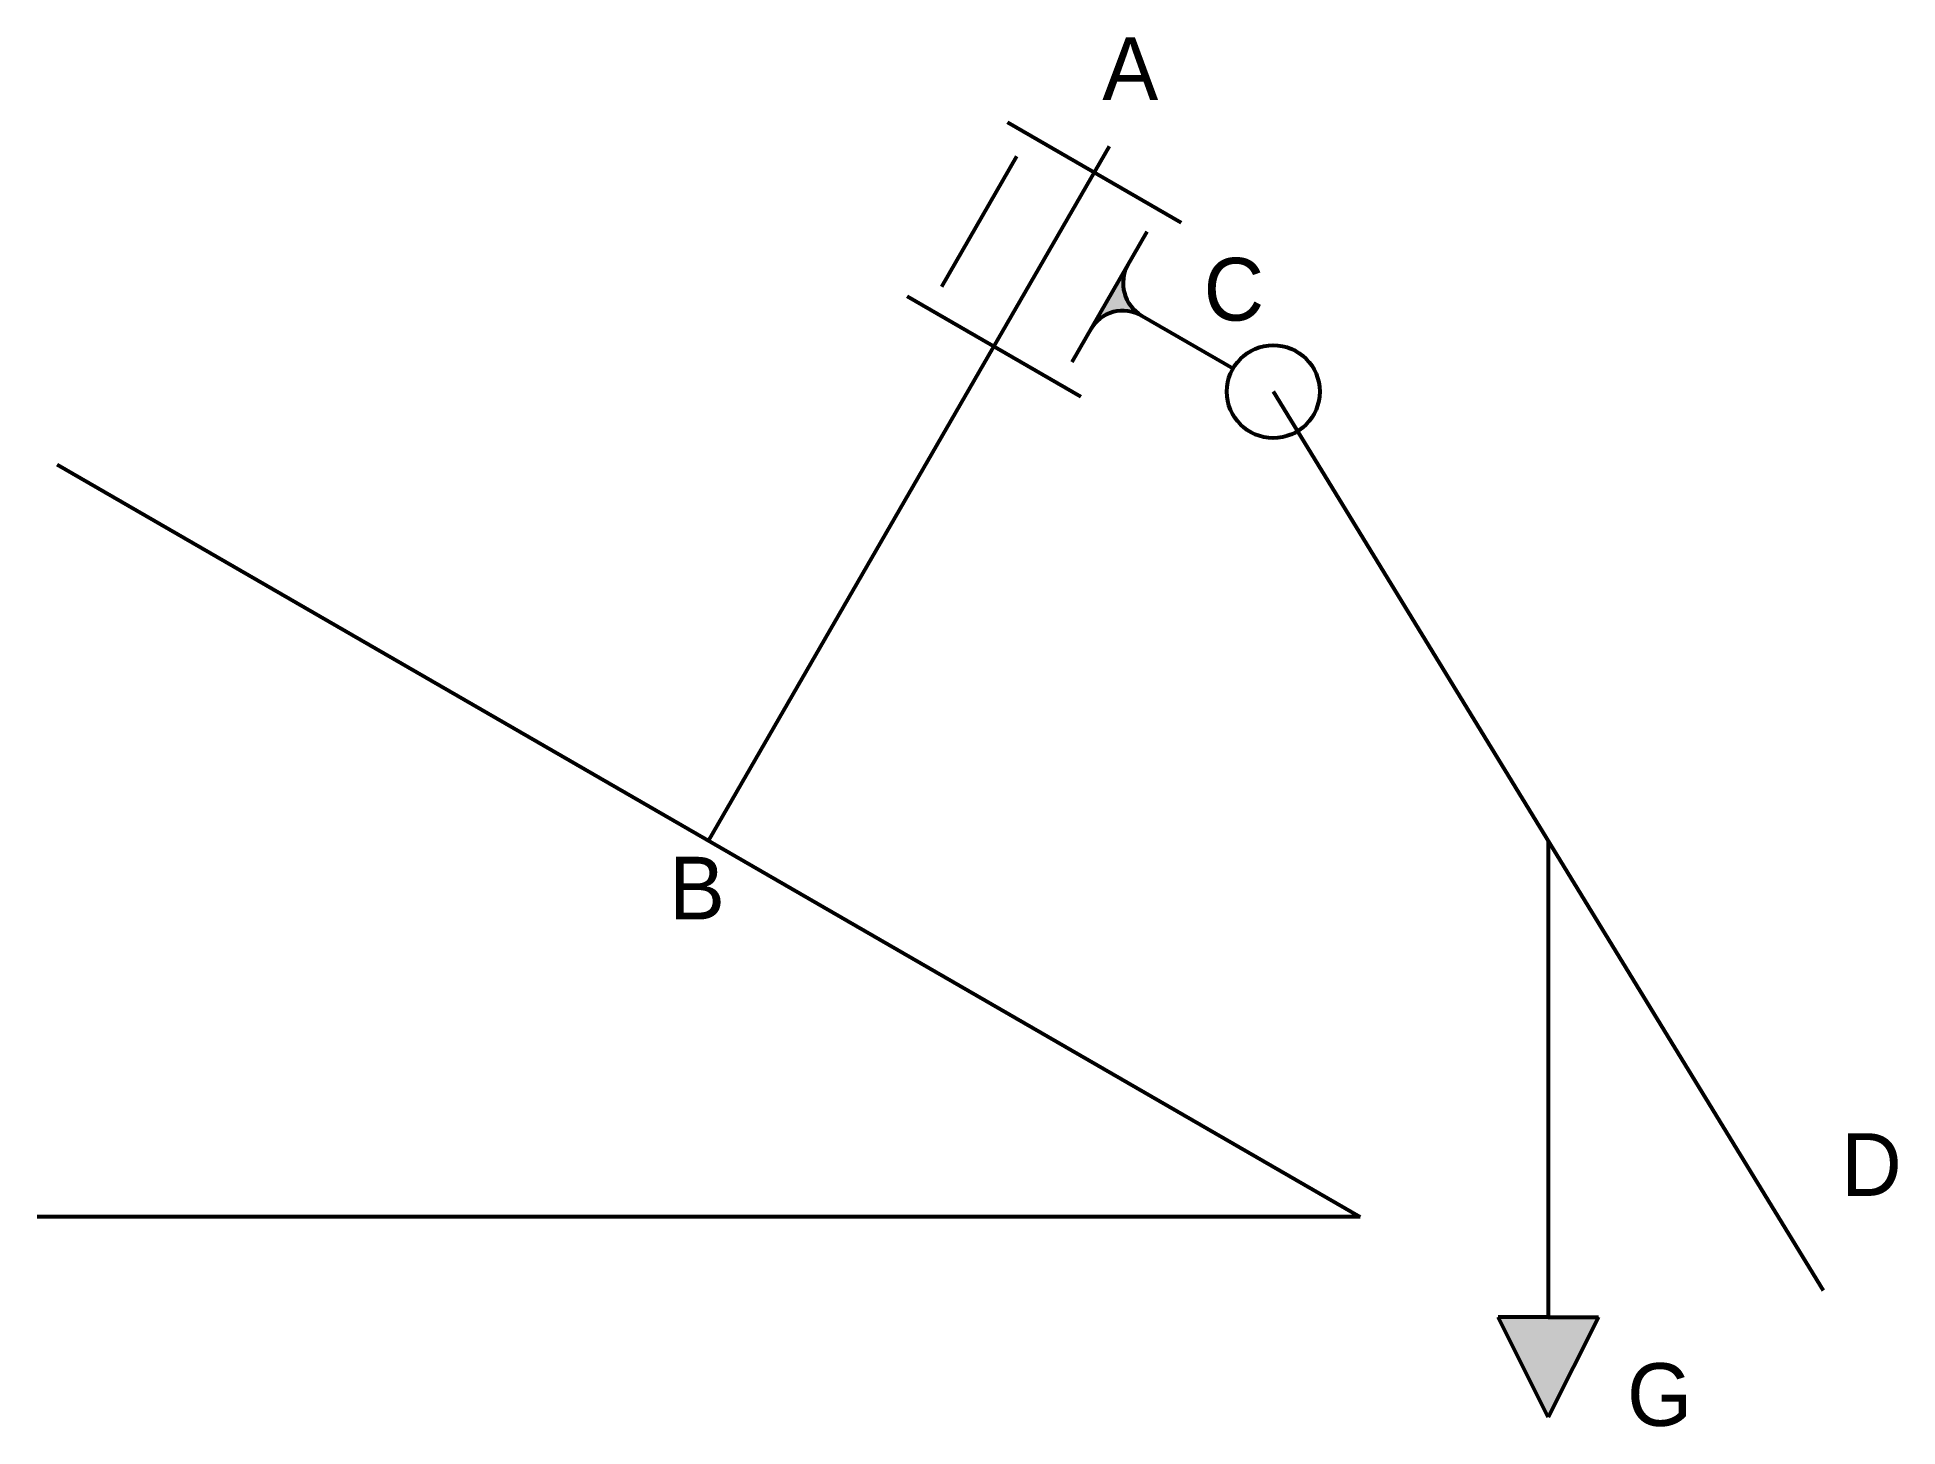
# Model space of a CAD drawing. Header units: millimetres. Extents: x 316.2 to 390.4, y 125.3 to 180.7.
import ezdxf

# ---------------------------------------------------------------- set-up
doc = ezdxf.new("R2010")
doc.units = ezdxf.units.MM

msp = doc.modelspace()

# ---------------------------------------------------------------- hatches: boundary and pattern name
at = {"lineweight": 53}
h = msp.add_hatch(color=256, dxfattribs=at)
h.set_gradient(color2=(0, 0, 0), tint=1)
h.paths.add_polyline_path([(358.162, 169.046, -0.414214), (360.211, 169.595, -0.414214), (359.662, 171.644)])
h = msp.add_hatch(color=256)
h.set_gradient(color2=(0, 0, 0), tint=1)
h.paths.add_polyline_path([(378.417, 129.666), (376.417, 129.666), (374.417, 129.666), (376.417, 125.666)])

# ---------------------------------------------------------------- linework, layer by layer
for p, q in [((354.85, 177.309), (361.778, 173.309)), ((358.91, 176.341), (342.931, 148.664)), ((355.216, 175.943), (352.216, 170.747)), ((360.412, 172.943), (357.412, 167.747)), ((350.85, 170.381), (357.778, 166.381)), ((360.211, 169.595), (363.846, 167.496)), ((365.45, 166.57), (387.383, 130.728)), ((316.95, 163.664), (368.911, 133.664)), ((376.417, 148.649), (376.417, 129.666)), ((368.911, 133.664), (316.154, 133.664)), ((376.417, 129.666), (374.417, 129.666)), ((376.417, 125.666), (374.417, 129.666)), ((376.417, 129.666), (378.417, 129.666)), ((378.417, 129.666), (376.417, 125.666))]:
    msp.add_line(p, q, dxfattribs=at)
msp.add_circle((365.45, 166.57), 1.852, dxfattribs=at)
for centre, start, end in [((360.961, 170.894), 150, 240), ((359.461, 168.296), 60, 150)]:
    msp.add_arc(centre, 1.5, start, end, dxfattribs=at)

# ---------------------------------------------------------------- texts
at = {"char_height": 2.5, "attachment_point": 1}
for s, insert in [('A', (358.633, 180.703)), ('^IC', (361.743, 171.903)), ('B', (341.355, 148.021)), ('D', (388.104, 136.997)), ('G', (379.559, 127.824))]:
    msp.add_mtext_dynamic_manual_height_columns(s, width=5.04793, gutter_width=12.5, heights=[0], dxfattribs=dict(at, insert=insert))

doc.saveas('drawing.dxf')
